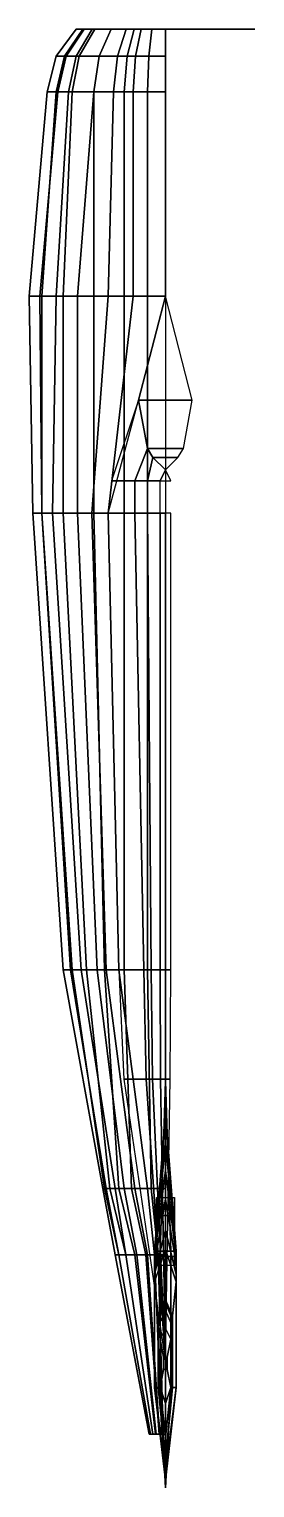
# Model space of a CAD drawing. Extents: x -0.76 to 0.5, y -4.07 to 4.07.
import ezdxf

# ---------------------------------------------------------------- set-up
doc = ezdxf.new("R2010")
doc.units = 0
doc.layers.get('0').update_dxf_attribs({"linetype": 'CONTINUOUS'})

msp = doc.modelspace()

# ---------------------------------------------------------------- linework, layer by layer
for points in [[(-0.4535, 4.07, 0.2327), (-0.4988, 4.07, 0.0891), (-0.6096, 3.92, 0.05), (-0.5542, 3.92, 0.2255)], [(-0.4988, 4.07, -0.0167), (-0.461, 4.07, -0.1376), (-0.5635, 3.92, -0.2271), (-0.6096, 3.92, -0.0793)], [(-0.4988, 4.07, 0.0891), (-0.4988, 4.07, -0.0167), (-0.6096, 3.92, -0.0793), (-0.6096, 3.92, 0.05)], [(-0.461, 4.07, -0.1376), (-0.393, 4.07, -0.2661), (-0.4803, 3.92, -0.3841), (-0.5635, 3.92, -0.2271)], [(-0.4081, 4.07, 0.3234), (-0.4535, 4.07, 0.2327), (-0.5542, 3.92, 0.2255), (-0.4988, 3.92, 0.3363)], [(-0.3023, 4.07, 0.4292), (-0.4081, 4.07, 0.3234), (-0.4988, 3.92, 0.3363), (-0.3695, 3.92, 0.4657)], [(0.4535, 4.07, 0.2327), (-0.4988, 4.07, 0.0891), (-0.4535, 4.07, 0.2327), (0.4081, 4.07, 0.3234)], [(0.4988, 4.07, 0.0891), (-0.4988, 4.07, -0.0167), (-0.4988, 4.07, 0.0891), (0.4535, 4.07, 0.2327)], [(0.4988, 4.07, -0.0167), (-0.461, 4.07, -0.1376), (-0.4988, 4.07, -0.0167), (0.4988, 4.07, 0.0891)], [(-0.393, 4.07, -0.2661), (-0.3023, 4.07, -0.3568), (-0.3695, 3.92, -0.495), (-0.4803, 3.92, -0.3841)], [(0.461, 4.07, -0.1376), (-0.393, 4.07, -0.2661), (-0.461, 4.07, -0.1376), (0.4988, 4.07, -0.0167)], [(0.4081, 4.07, 0.3234), (-0.4535, 4.07, 0.2327), (-0.4081, 4.07, 0.3234), (0.3023, 4.07, 0.4292)], [(0.3023, 4.07, 0.4292), (-0.4081, 4.07, 0.3234), (-0.3023, 4.07, 0.4292), (0.2192, 4.07, 0.4821)], [(0.393, 4.07, -0.2661), (-0.3023, 4.07, -0.3568), (-0.393, 4.07, -0.2661), (0.461, 4.07, -0.1376)], [(-0.3023, 4.07, -0.3568), (-0.1738, 4.07, -0.4324), (-0.2125, 3.92, -0.5874), (-0.3695, 3.92, -0.495)], [(-0.2192, 4.07, 0.4821), (-0.3023, 4.07, 0.4292), (-0.3695, 3.92, 0.4657), (-0.2679, 3.92, 0.5303)], [(0.2192, 4.07, 0.4821), (-0.3023, 4.07, 0.4292), (-0.2192, 4.07, 0.4821), (0.136, 4.07, 0.5123)], [(0.3023, 4.07, -0.3568), (-0.1738, 4.07, -0.4324), (-0.3023, 4.07, -0.3568), (0.393, 4.07, -0.2661)], [(-0.136, 4.07, 0.5123), (-0.2192, 4.07, 0.4821), (-0.2679, 3.92, 0.5303), (-0.1663, 3.92, 0.5673)], [(0.136, 4.07, 0.5123), (-0.2192, 4.07, 0.4821), (-0.136, 4.07, 0.5123), (0, 4.07, 0.535)], [(-0.1738, 4.07, -0.4324), (-0.0756, 4.07, -0.4551), (-0.0924, 3.92, -0.6151), (-0.2125, 3.92, -0.5874)], [(0.1738, 4.07, -0.4324), (-0.0756, 4.07, -0.4551), (-0.1738, 4.07, -0.4324), (0.3023, 4.07, -0.3568)], [(0, 4.07, 0.535), (-0.136, 4.07, 0.5123), (-0.1663, 3.92, 0.5673), (0, 3.92, 0.595)], [(0, 3.92, -0.6243), (-0.0924, 3.92, -0.6151), (-0.0756, 4.07, -0.4551), (0, 4.07, -0.4626)], [(0.0756, 4.07, -0.4551), (0, 4.07, -0.4626), (-0.0756, 4.07, -0.4551), (0.1738, 4.07, -0.4324)], [(-0.5542, 3.92, 0.2255), (-0.6096, 3.92, 0.05), (-0.66, 3.72, 0.04), (-0.6, 3.72, 0.23)], [(-0.6096, 3.92, 0.05), (-0.6096, 3.92, -0.0793), (-0.66, 3.72, -0.1), (-0.66, 3.72, 0.04)], [(-0.6096, 3.92, -0.0793), (-0.5635, 3.92, -0.2271), (-0.61, 3.72, -0.26), (-0.66, 3.72, -0.1)], [(-0.5635, 3.92, -0.2271), (-0.4803, 3.92, -0.3841), (-0.52, 3.72, -0.43), (-0.61, 3.72, -0.26)], [(-0.4988, 3.92, 0.3363), (-0.5542, 3.92, 0.2255), (-0.6, 3.72, 0.23), (-0.54, 3.72, 0.35)], [(-0.3695, 3.92, 0.4657), (-0.4988, 3.92, 0.3363), (-0.54, 3.72, 0.35), (-0.4, 3.72, 0.49)], [(-0.4803, 3.92, -0.3841), (-0.3695, 3.92, -0.495), (-0.4, 3.72, -0.55), (-0.52, 3.72, -0.43)], [(-0.3695, 3.92, -0.495), (-0.2125, 3.92, -0.5874), (-0.23, 3.72, -0.65), (-0.4, 3.72, -0.55)], [(-0.2679, 3.92, 0.5303), (-0.3695, 3.92, 0.4657), (-0.4, 3.72, 0.49), (-0.29, 3.72, 0.56)], [(-0.1663, 3.92, 0.5673), (-0.2679, 3.92, 0.5303), (-0.29, 3.72, 0.56), (-0.18, 3.72, 0.6)], [(-0.2125, 3.92, -0.5874), (-0.0924, 3.92, -0.6151), (-0.1, 3.72, -0.68), (-0.23, 3.72, -0.65)], [(0, 3.92, 0.595), (-0.1663, 3.92, 0.5673), (-0.18, 3.72, 0.6), (0, 3.72, 0.63)], [(0, 3.72, -0.69), (-0.1, 3.72, -0.68), (-0.0924, 3.92, -0.6151), (0, 3.92, -0.6243)], [(-0.6, 3.72, 0.23), (-0.66, 3.72, 0.04), (-0.76, 2.58, 0.06), (-0.7, 2.58, 0.28)], [(-0.66, 3.72, 0.04), (-0.66, 3.72, -0.1), (-0.76, 2.58, -0.05), (-0.76, 2.58, 0.06)], [(-0.66, 3.72, -0.1), (-0.61, 3.72, -0.26), (-0.69, 2.58, -0.3), (-0.76, 2.58, -0.05)], [(-0.54, 3.72, 0.35), (-0.6, 3.72, 0.23), (-0.7, 2.58, 0.28), (-0.61, 2.58, 0.44)], [(-0.61, 3.72, -0.26), (-0.52, 3.72, -0.43), (-0.57, 2.58, -0.51), (-0.69, 2.58, -0.3)], [(-0.4, 3.72, 0.49), (-0.54, 3.72, 0.35), (-0.61, 2.58, 0.44), (-0.49, 2.58, 0.57)], [(-0.52, 3.72, -0.43), (-0.4, 3.72, -0.55), (-0.4, 2.58, -0.67), (-0.57, 2.58, -0.51)], [(-0.29, 3.72, 0.56), (-0.4, 3.72, 0.49), (-0.49, 2.58, 0.57), (-0.32, 2.58, 0.69)], [(-0.4, 3.72, -0.55), (-0.23, 3.72, -0.65), (-0.23, 2.58, -0.74), (-0.4, 2.58, -0.67)], [(-0.18, 3.72, 0.6), (-0.29, 3.72, 0.56), (-0.32, 2.58, 0.69), (-0.18, 2.58, 0.75)], [(-0.23, 3.72, -0.65), (-0.1, 3.72, -0.68), (-0.1, 2.58, -0.77), (-0.23, 2.58, -0.74)], [(0, 3.72, 0.63), (-0.18, 3.72, 0.6), (-0.18, 2.58, 0.75), (0, 2.58, 0.78)], [(0, 2.58, -0.78), (-0.1, 2.58, -0.77), (-0.1, 3.72, -0.68), (0, 3.72, -0.69)], [(-0.76, 2.58, -0.05), (-0.69, 2.58, -0.3), (-0.69, 1.37, -0.35), (-0.74, 1.37, -0.1)], [(-0.76, 2.58, 0.06), (-0.76, 2.58, -0.05), (-0.74, 1.37, -0.1), (-0.74, 1.37, 0.01)], [(-0.7, 2.58, 0.28), (-0.76, 2.58, 0.06), (-0.74, 1.37, 0.01), (-0.69, 1.37, 0.23)], [(-0.61, 2.58, 0.44), (-0.7, 2.58, 0.28), (-0.69, 1.37, 0.23), (-0.63, 1.37, 0.39)], [(-0.69, 2.58, -0.3), (-0.57, 2.58, -0.51), (-0.57, 1.37, -0.56), (-0.69, 1.37, -0.35)], [(-0.49, 2.58, 0.57), (-0.61, 2.58, 0.44), (-0.63, 1.37, 0.39), (-0.49, 1.37, 0.58)], [(-0.57, 2.58, -0.51), (-0.4, 2.58, -0.67), (-0.4, 1.37, -0.72), (-0.57, 1.37, -0.56)], [(-0.32, 2.58, 0.69), (-0.49, 2.58, 0.57), (-0.49, 1.37, 0.58), (-0.41, 1.37, 0.66)], [(-0.18, 2.58, 0.75), (-0.32, 2.58, 0.69), (-0.41, 1.37, 0.66), (-0.32, 1.37, 0.72)], [(-0.4, 2.58, -0.67), (-0.23, 2.58, -0.74), (-0.23, 1.37, -0.79), (-0.4, 1.37, -0.72)], [(0, 2.58, 0.78), (-0.18, 2.58, 0.75), (-0.32, 1.37, 0.72), (-0.15, 2, 0.83)], [(-0.23, 2.58, -0.74), (-0.1, 2.58, -0.77), (-0.1, 1.37, -0.82), (-0.23, 1.37, -0.79)], [(0, 2.58, 0.78), (0, 2.58, 0.78), (-0.15, 2, 0.83), (0.15, 2, 0.83)], [(0, 1.37, -0.83), (-0.1, 1.37, -0.82), (-0.1, 2.58, -0.77), (0, 2.58, -0.78)], [(-0.69, 1.37, 0.23), (-0.74, 1.37, 0.01), (-0.57, -1.18, -0.02), (-0.53, -1.18, 0.13)], [(-0.74, 1.37, 0.01), (-0.74, 1.37, -0.1), (-0.57, -1.18, -0.17), (-0.57, -1.18, -0.02)], [(-0.74, 1.37, -0.1), (-0.69, 1.37, -0.35), (-0.52, -1.18, -0.33), (-0.57, -1.18, -0.17)], [(-0.63, 1.37, 0.39), (-0.69, 1.37, 0.23), (-0.53, -1.18, 0.13), (-0.47, -1.18, 0.23)], [(-0.69, 1.37, -0.35), (-0.57, 1.37, -0.56), (-0.44, -1.18, -0.46), (-0.52, -1.18, -0.33)], [(-0.49, 1.37, 0.58), (-0.63, 1.37, 0.39), (-0.47, -1.18, 0.23), (-0.38, -1.18, 0.33)], [(-0.57, 1.37, -0.56), (-0.4, 1.37, -0.72), (-0.34, -1.18, -0.55), (-0.44, -1.18, -0.46)], [(-0.41, 1.37, 0.66), (-0.49, 1.37, 0.58), (-0.38, -1.18, 0.33), (-0.33, -1.18, 0.37)], [(-0.32, 1.37, 0.72), (-0.41, 1.37, 0.66), (-0.33, -1.18, 0.37), (-0.26, -1.18, 0.41)], [(-0.4, 1.37, -0.72), (-0.23, 1.37, -0.79), (-0.23, -1.18, -0.62), (-0.34, -1.18, -0.55)], [(0, 1.37, 0.72), (-0.32, 1.37, 0.72), (-0.26, -1.18, 0.41), (0, -1.18, 0.41)], [(-0.23, 1.37, -0.79), (-0.1, 1.37, -0.82), (-0.1, -1.18, -0.65), (-0.23, -1.18, -0.62)], [(0, -1.18, -0.66), (-0.1, -1.18, -0.65), (-0.1, 1.37, -0.82), (0, 1.37, -0.83)], [(0, -0.06, 1.52), (0, -0.14, 1.19), (0, -0.14, 0.89), (0, -0.06, 0.91)], [(0, -0.06, 0.91), (0, -0.14, 0.89), (0, -0.14, 1.19), (0, -0.06, 1.52)], [(0, -3.45, 1.9075), (0, -3.45, 1.9175), (0, -0.0647, 1.5006), (0, -0.0671, 1.4909)], [(0, -0.0671, 1.4909), (0, -0.0647, 1.5006), (0, -3.45, 1.9175), (0, -3.45, 1.9075)], [(-0.53, -1.18, 0.13), (-0.57, -1.18, -0.02), (-0.35, -2.4, -0.09), (-0.33, -2.4, -0.01)], [(-0.57, -1.18, -0.17), (-0.52, -1.18, -0.33), (-0.34, -2.4, -0.21), (-0.35, -2.4, -0.16)], [(-0.57, -1.18, -0.02), (-0.57, -1.18, -0.17), (-0.35, -2.4, -0.16), (-0.35, -2.4, -0.09)], [(-0.47, -1.18, 0.23), (-0.53, -1.18, 0.13), (-0.33, -2.4, -0.01), (-0.28, -2.4, 0.07)], [(-0.52, -1.18, -0.33), (-0.44, -1.18, -0.46), (-0.31, -2.4, -0.29), (-0.34, -2.4, -0.21)], [(-0.38, -1.18, 0.33), (-0.47, -1.18, 0.23), (-0.28, -2.4, 0.07), (-0.23, -2.4, 0.13)], [(-0.44, -1.18, -0.46), (-0.34, -1.18, -0.55), (-0.26, -2.4, -0.36), (-0.31, -2.4, -0.29)], [(-0.33, -1.18, 0.37), (-0.38, -1.18, 0.33), (-0.23, -2.4, 0.13), (-0.17, -2.4, 0.18)], [(-0.34, -1.18, -0.55), (-0.23, -1.18, -0.62), (-0.19, -2.4, -0.42), (-0.26, -2.4, -0.36)], [(-0.26, -1.18, 0.41), (-0.33, -1.18, 0.37), (-0.17, -2.4, 0.18), (-0.1, -2.4, 0.21)], [(0, -1.18, 0.41), (-0.26, -1.18, 0.41), (-0.1, -2.4, 0.21), (0, -2.4, 0.22)], [(-0.23, -1.18, -0.62), (-0.1, -1.18, -0.65), (-0.08, -2.4, -0.47), (-0.19, -2.4, -0.42)], [(0, -2.4, -0.48), (-0.08, -2.4, -0.47), (-0.1, -1.18, -0.65), (0, -1.18, -0.66)], [(0, -1.98, 0.56), (0, -1.8, 0.12), (-0.03, -2.75, 0.12), (-0.06, -2.75, 0.56)], [(0, -1.8, 0.12), (0, -2.75, -0.02), (0, -2.75, -0.02), (-0.03, -2.75, 0.12)], [(0.06, -2.75, 0.56), (0.03, -2.75, 0.12), (0, -1.8, 0.12), (0, -1.98, 0.56)], [(0.03, -2.75, 0.12), (0, -2.75, -0.02), (0, -2.75, -0.02), (0, -1.8, 0.12)], [(0, -2.15, 0.6), (0, -1.98, 0.56), (-0.06, -2.75, 0.56), (-0.06, -2.76, 0.6)], [(0.06, -2.76, 0.6), (0.06, -2.75, 0.56), (0, -1.98, 0.56), (0, -2.15, 0.6)], [(0, -2.3, 0.65), (0, -2.15, 0.6), (-0.06, -2.76, 0.6), (-0.06, -2.78, 0.65)], [(0.06, -2.78, 0.65), (0.06, -2.76, 0.6), (0, -2.15, 0.6), (0, -2.3, 0.65)], [(0, -2.46, 0.74), (0, -2.3, 0.65), (-0.06, -2.78, 0.65), (-0.06, -2.82, 0.74)], [(0.06, -2.82, 0.74), (0.06, -2.78, 0.65), (0, -2.3, 0.65), (0, -2.46, 0.74)], [(-0.35, -2.4, -0.09), (-0.35, -2.4, -0.16), (-0.28, -2.77, -0.15), (-0.28, -2.77, -0.07)], [(-0.35, -2.4, -0.16), (-0.34, -2.4, -0.21), (-0.26, -2.77, -0.2), (-0.28, -2.77, -0.15)], [(-0.33, -2.4, -0.01), (-0.35, -2.4, -0.09), (-0.28, -2.77, -0.07), (-0.26, -2.77)], [(-0.34, -2.4, -0.21), (-0.31, -2.4, -0.29), (-0.22, -2.77, -0.28), (-0.26, -2.77, -0.2)], [(-0.28, -2.4, 0.07), (-0.33, -2.4, -0.01), (-0.26, -2.77), (-0.22, -2.77, 0.08)], [(-0.31, -2.4, -0.29), (-0.26, -2.4, -0.36), (-0.17, -2.77, -0.33), (-0.22, -2.77, -0.28)], [(-0.23, -2.4, 0.13), (-0.28, -2.4, 0.07), (-0.22, -2.77, 0.08), (-0.16, -2.77, 0.14)], [(-0.26, -2.4, -0.36), (-0.19, -2.4, -0.42), (-0.11, -2.77, -0.37), (-0.17, -2.77, -0.33)], [(-0.17, -2.4, 0.18), (-0.23, -2.4, 0.13), (-0.16, -2.77, 0.14), (-0.1, -2.77, 0.17)], [(-0.19, -2.4, -0.42), (-0.08, -2.4, -0.47), (-0.04, -2.77, -0.4), (-0.11, -2.77, -0.37)], [(-0.1, -2.4, 0.21), (-0.17, -2.4, 0.18), (-0.1, -2.77, 0.17), (-0.06, -2.77, 0.18)], [(0, -2.4, 0.22), (-0.1, -2.4, 0.21), (-0.06, -2.77, 0.18), (0, -2.77, 0.19)], [(0, -2.77, -0.4), (-0.04, -2.77, -0.4), (-0.08, -2.4, -0.47), (0, -2.4, -0.48)], [(0, -2.63, 0.9), (0, -2.46, 0.74), (-0.06, -2.82, 0.74), (-0.06, -2.88, 0.9)], [(-0.05, -2.55, -0.59), (-0.05, -2.78, -0.58), (-0.05, -2.83, -0.38), (-0.05, -2.45, -0.46)], [(0.05, -2.45, -0.46), (0.05, -2.55, -0.59), (-0.05, -2.55, -0.59), (-0.05, -2.45, -0.46)], [(0.06, -2.88, 0.9), (0.06, -2.82, 0.74), (0, -2.46, 0.74), (0, -2.63, 0.9)], [(0.05, -2.83, -0.38), (0.05, -2.78, -0.58), (0.05, -2.55, -0.59), (0.05, -2.45, -0.46)], [(0.05, -2.55, -0.59), (0.05, -2.78, -0.58), (-0.05, -2.78, -0.58), (-0.05, -2.55, -0.59)], [(-0.05, -2.61, -0.58), (-0.05, -2.56, -0.59), (-0.05, -2.7, -0.74), (-0.05, -2.72, -0.74)], [(-0.05, -2.72, -0.74), (-0.05, -2.7, -0.74), (-0.05, -2.56, -0.59), (-0.05, -2.61, -0.58)], [(0.05, -2.72, -0.74), (0.05, -2.7, -0.74), (0.05, -2.56, -0.59), (0.05, -2.61, -0.58)], [(0.05, -2.61, -0.58), (0.05, -2.56, -0.59), (0.05, -2.7, -0.74), (0.05, -2.72, -0.74)], [(0, -2.74, 1.06), (0, -2.63, 0.9), (-0.06, -2.88, 0.9), (-0.06, -2.92, 1.06)], [(0.06, -2.92, 1.06), (0.06, -2.88, 0.9), (0, -2.63, 0.9), (0, -2.74, 1.06)], [(0, -3.02, 1.62), (0, -2.74, 1.06), (-0.06, -2.92, 1.06), (-0.04, -3.11, 1.62)], [(-0.03, -2.75, 0.12), (-0.03, -3.51, 0.12), (-0.06, -3.51, 0.56), (-0.06, -2.75, 0.56)], [(-0.06, -2.75, 0.56), (-0.06, -3.51, 0.56), (-0.06, -3.51, 0.6), (-0.06, -2.76, 0.6)], [(-0.06, -2.76, 0.6), (-0.06, -3.51, 0.6), (-0.06, -3.51, 0.65), (-0.06, -2.78, 0.65)], [(0, -2.75, -0.02), (0, -3.79, -0.02), (-0.03, -3.51, 0.12), (-0.03, -2.75, 0.12)], [(0.04, -3.11, 1.62), (0.06, -2.92, 1.06), (0, -2.74, 1.06), (0, -3.02, 1.62)], [(0.03, -3.51, 0.12), (0, -3.79, -0.02), (0, -2.75, -0.02), (0.03, -2.75, 0.12)], [(0.06, -3.51, 0.56), (0.03, -3.51, 0.12), (0.03, -2.75, 0.12), (0.06, -2.75, 0.56)], [(0.06, -3.51, 0.6), (0.06, -3.51, 0.56), (0.06, -2.75, 0.56), (0.06, -2.76, 0.6)], [(0.06, -3.51, 0.65), (0.06, -3.51, 0.6), (0.06, -2.76, 0.6), (0.06, -2.78, 0.65)], [(-0.26, -2.77), (-0.28, -2.77, -0.07), (-0.0902, -3.77, -0.0803), (-0.0837, -3.77, -0.0578)], [(-0.28, -2.77, -0.07), (-0.28, -2.77, -0.15), (-0.0902, -3.77, -0.1061), (-0.0902, -3.77, -0.0803)], [(-0.28, -2.77, -0.15), (-0.26, -2.77, -0.2), (-0.0837, -3.77, -0.1222), (-0.0902, -3.77, -0.1061)], [(-0.22, -2.77, 0.08), (-0.26, -2.77), (-0.0837, -3.77, -0.0578), (-0.0708, -3.77, -0.032)], [(-0.26, -2.77, -0.2), (-0.22, -2.77, -0.28), (-0.0708, -3.77, -0.148), (-0.0837, -3.77, -0.1222)], [(-0.16, -2.77, 0.14), (-0.22, -2.77, 0.08), (-0.0708, -3.77, -0.032), (-0.0515, -3.77, -0.0127)], [(-0.22, -2.77, -0.28), (-0.17, -2.77, -0.33), (-0.0547, -3.77, -0.1641), (-0.0708, -3.77, -0.148)], [(-0.17, -2.77, -0.33), (-0.11, -2.77, -0.37), (-0.0354, -3.77, -0.1769), (-0.0547, -3.77, -0.1641)], [(-0.1, -2.77, 0.17), (-0.16, -2.77, 0.14), (-0.0515, -3.77, -0.0127), (-0.0322, -3.77, -0.0031)], [(-0.11, -2.77, -0.37), (-0.04, -2.77, -0.4), (-0.0129, -3.77, -0.1866), (-0.0354, -3.77, -0.1769)], [(-0.06, -2.77, 0.18), (-0.1, -2.77, 0.17), (-0.0322, -3.77, -0.0031), (-0.0193, -3.77, 0.0002)], [(0, -2.77, 0.19), (-0.06, -2.77, 0.18), (-0.0193, -3.77, 0.0002), (0, -3.77, 0.0034)], [(-0.06, -2.78, 0.65), (-0.06, -3.51, 0.65), (-0.06, -3.51, 0.74), (-0.06, -2.82, 0.74)], [(-0.06, -2.82, 0.74), (-0.06, -3.51, 0.74), (-0.06, -3.51, 0.9), (-0.06, -2.88, 0.9)], [(-0.05, -2.83, -0.38), (-0.05, -2.78, -0.58), (0.05, -2.78, -0.58), (0.05, -2.83, -0.38)], [(0, -3.77, -0.1866), (-0.0129, -3.77, -0.1866), (-0.04, -2.77, -0.4), (0, -2.77, -0.4)], [(0.06, -3.51, 0.74), (0.06, -3.51, 0.65), (0.06, -2.78, 0.65), (0.06, -2.82, 0.74)], [(0.06, -3.51, 0.9), (0.06, -3.51, 0.74), (0.06, -2.82, 0.74), (0.06, -2.88, 0.9)], [(-0.06, -2.88, 0.9), (-0.06, -3.51, 0.9), (-0.06, -3.51, 1.06), (-0.06, -2.92, 1.06)], [(-0.06, -2.92, 1.06), (-0.06, -3.51, 1.06), (-0.04, -3.51, 1.62), (-0.04, -3.11, 1.62)], [(0.04, -3.51, 1.62), (0.06, -3.51, 1.06), (0.06, -2.92, 1.06), (0.04, -3.11, 1.62)], [(0.06, -3.51, 1.06), (0.06, -3.51, 0.9), (0.06, -2.88, 0.9), (0.06, -2.92, 1.06)], [(0, -3.04, 1.65), (0, -3.02, 1.62), (-0.04, -3.11, 1.62), (-0.04, -3.13, 1.65)], [(0, -3.08, 1.7), (0, -3.04, 1.65), (-0.04, -3.13, 1.65), (-0.04, -3.17, 1.7)], [(0, -3.18, 1.74), (0, -3.08, 1.7), (-0.04, -3.17, 1.7), (-0.03, -3.24, 1.74)], [(0.04, -3.13, 1.65), (0.04, -3.11, 1.62), (0, -3.02, 1.62), (0, -3.04, 1.65)], [(0.04, -3.17, 1.7), (0.04, -3.13, 1.65), (0, -3.04, 1.65), (0, -3.08, 1.7)], [(0.03, -3.24, 1.74), (0.04, -3.17, 1.7), (0, -3.08, 1.7), (0, -3.18, 1.74)], [(-0.04, -3.11, 1.62), (-0.04, -3.51, 1.62), (-0.04, -3.51, 1.65), (-0.04, -3.13, 1.65)], [(-0.04, -3.13, 1.65), (-0.04, -3.51, 1.65), (-0.04, -3.51, 1.7), (-0.04, -3.17, 1.7)], [(-0.04, -3.17, 1.7), (-0.04, -3.51, 1.7), (-0.03, -3.51, 1.74), (-0.03, -3.24, 1.74)], [(0.03, -3.51, 1.74), (0.04, -3.51, 1.7), (0.04, -3.17, 1.7), (0.03, -3.24, 1.74)], [(0.04, -3.51, 1.65), (0.04, -3.51, 1.62), (0.04, -3.11, 1.62), (0.04, -3.13, 1.65)], [(0.04, -3.51, 1.7), (0.04, -3.51, 1.65), (0.04, -3.13, 1.65), (0.04, -3.17, 1.7)], [(0, -3.34, 1.77), (0, -3.18, 1.74), (-0.03, -3.24, 1.74), (-0.01, -3.34, 1.76)], [(-0.03, -3.24, 1.74), (-0.03, -3.51, 1.74), (-0.01, -3.41, 1.76), (-0.01, -3.34, 1.76)], [(0.01, -3.34, 1.76), (0.03, -3.24, 1.74), (0, -3.18, 1.74), (0, -3.34, 1.77)], [(0.01, -3.41, 1.76), (0.03, -3.51, 1.74), (0.03, -3.24, 1.74), (0.01, -3.34, 1.76)], [(-0.01, -3.41, 1.76), (-0.03, -3.51, 1.74), (0, -3.6, 1.74), (0, -3.41, 1.77)], [(-0.01, -3.34, 1.76), (-0.01, -3.41, 1.76), (0, -3.41, 1.77), (0, -3.34, 1.77)], [(0, -3.34, 1.77), (0, -3.41, 1.77), (0.01, -3.41, 1.76), (0.01, -3.34, 1.76)], [(0, -3.41, 1.77), (0, -3.6, 1.74), (0.03, -3.51, 1.74), (0.01, -3.41, 1.76)], [(0, -3.45, 1.7637), (0, -3.4789, 1.7591), (0, -3.47, 1.92), (0, -3.45, 1.92)], [(0, -3.45, 1.92), (0, -3.47, 1.92), (0, -3.4789, 1.7591), (0, -3.45, 1.7637)], [(-0.06, -3.51, 0.56), (-0.03, -3.51, 0.12), (0, -4.07, 0.12), (0, -4.03, 0.56)], [(-0.06, -3.51, 0.6), (-0.06, -3.51, 0.56), (0, -4.03, 0.56), (0, -4.03, 0.6)], [(-0.06, -3.51, 0.65), (-0.06, -3.51, 0.6), (0, -4.03, 0.6), (0, -4.02, 0.65)], [(-0.06, -3.51, 0.74), (-0.06, -3.51, 0.65), (0, -4.02, 0.65), (0, -4.01, 0.74)], [(-0.06, -3.51, 0.9), (-0.06, -3.51, 0.74), (0, -4.01, 0.74), (0, -4, 0.9)], [(-0.06, -3.51, 1.06), (-0.06, -3.51, 0.9), (0, -4, 0.9), (0, -3.98, 1.06)], [(-0.04, -3.51, 1.62), (-0.06, -3.51, 1.06), (0, -3.98, 1.06), (0, -3.92, 1.62)], [(-0.04, -3.51, 1.65), (-0.04, -3.51, 1.62), (0, -3.92, 1.62), (0, -3.9, 1.65)], [(-0.04, -3.51, 1.7), (-0.04, -3.51, 1.65), (0, -3.9, 1.65), (0, -3.76, 1.7)], [(-0.03, -3.51, 1.74), (-0.04, -3.51, 1.7), (0, -3.76, 1.7), (0, -3.6, 1.74)], [(-0.03, -3.51, 0.12), (0, -3.79, -0.02), (0, -3.79, -0.02), (0, -4.07, 0.12)], [(0, -3.92, 1.62), (0, -3.98, 1.06), (0.06, -3.51, 1.06), (0.04, -3.51, 1.62)], [(0, -4.03, 0.56), (0, -4.07, 0.12), (0.03, -3.51, 0.12), (0.06, -3.51, 0.56)], [(0, -4.07, 0.12), (0, -3.79, -0.02), (0, -3.79, -0.02), (0.03, -3.51, 0.12)], [(0, -4, 0.9), (0, -4.01, 0.74), (0.06, -3.51, 0.74), (0.06, -3.51, 0.9)], [(0, -4.03, 0.6), (0, -4.03, 0.56), (0.06, -3.51, 0.56), (0.06, -3.51, 0.6)], [(0, -4.02, 0.65), (0, -4.03, 0.6), (0.06, -3.51, 0.6), (0.06, -3.51, 0.65)], [(0, -4.01, 0.74), (0, -4.02, 0.65), (0.06, -3.51, 0.65), (0.06, -3.51, 0.74)], [(0, -3.98, 1.06), (0, -4, 0.9), (0.06, -3.51, 0.9), (0.06, -3.51, 1.06)], [(0, -3.9, 1.65), (0, -3.92, 1.62), (0.04, -3.51, 1.62), (0.04, -3.51, 1.65)], [(0, -3.76, 1.7), (0, -3.9, 1.65), (0.04, -3.51, 1.65), (0.04, -3.51, 1.7)], [(0, -3.6, 1.74), (0, -3.76, 1.7), (0.04, -3.51, 1.7), (0.03, -3.51, 1.74)]]:
    msp.add_3dface(points)
at = {"color": 3}
for points in [[(-0.1, 1.73, 1.11), (-0.15, 2, 0.83), (-0.3, 1.55, 0.72), (-0.17, 1.55, 1.11)], [(0.1, 1.73, 1.11), (0.15, 2, 0.83), (-0.15, 2, 0.83), (-0.1, 1.73, 1.11)], [(-0.07, 1.68, 1.17), (-0.1, 1.73, 1.11), (-0.17, 1.55, 1.11), (-0.1, 1.55, 1.17)], [(0.07, 1.68, 1.17), (0.1, 1.73, 1.11), (-0.1, 1.73, 1.11), (-0.07, 1.68, 1.17)], [(0, 1.61, 1.2), (-0.07, 1.68, 1.17), (-0.1, 1.55, 1.17), (-0.03, 1.55, 1.2)], [(0, 1.61, 1.2), (0.07, 1.68, 1.17), (-0.07, 1.68, 1.17), (0, 1.61, 1.2)], [(-0.17, 1.55, 1.11), (-0.3, 1.55, 0.72), (-0.32, 1.37, 0.72), (-0.17, 1.37, 1.11)], [(-0.1, 1.55, 1.17), (-0.17, 1.55, 1.11), (-0.17, 1.37, 1.11), (-0.1, 1.37, 1.17)], [(-0.03, 1.55, 1.2), (-0.1, 1.55, 1.17), (-0.1, 1.37, 1.17), (-0.03, 1.37, 1.2)], [(0, 1.61, 1.2), (0, 1.61, 1.2), (-0.03, 1.55, 1.2), (0.03, 1.55, 1.2)], [(-0.17, 1.37, 1.11), (-0.32, 1.37, 0.72), (-0.26, -1.18, 0.41), (-0.12, -1.18, 0.64)], [(-0.1, 1.37, 1.17), (-0.17, 1.37, 1.11), (-0.12, -1.18, 0.64), (-0.08, -1.18, 0.67)], [(-0.03, 1.37, 1.2), (-0.1, 1.37, 1.17), (-0.08, -1.18, 0.67), (-0.03, -1.18, 0.69)], [(0.03, 1.37, 1.2), (-0.03, 1.37, 1.2), (-0.03, -1.18, 0.69), (0.03, -1.18, 0.69)], [(-0.12, -1.18, 0.64), (-0.26, -1.18, 0.41), (-0.2322, -1.79, 0.29), (-0.1071, -1.79, 0.5154)], [(-0.08, -1.18, 0.67), (-0.12, -1.18, 0.64), (-0.1071, -1.79, 0.5154), (-0.0714, -1.79, 0.5421)], [(-0.03, -1.18, 0.69), (-0.08, -1.18, 0.67), (-0.0714, -1.79, 0.5421), (-0.0268, -1.79, 0.56)], [(0.03, -1.18, 0.69), (-0.03, -1.18, 0.69), (-0.0268, -1.79, 0.56), (0.0268, -1.79, 0.56)], [(-0.1071, -1.79, 0.5154), (-0.2322, -1.79, 0.29), (0, -3.37, 0.06), (0, -3.37, 0.5154)], [(-0.0714, -1.79, 0.5421), (-0.1071, -1.79, 0.5154), (0, -3.37, 0.5154), (0, -3.37, 0.5421)], [(-0.0268, -1.79, 0.56), (-0.0714, -1.79, 0.5421), (0, -3.37, 0.5421), (0, -3.37, 0.56)], [(0.0268, -1.79, 0.56), (-0.0268, -1.79, 0.56), (0, -3.37, 0.56)]]:
    msp.add_3dface(points, dxfattribs=at)

doc.saveas('drawing.dxf')
